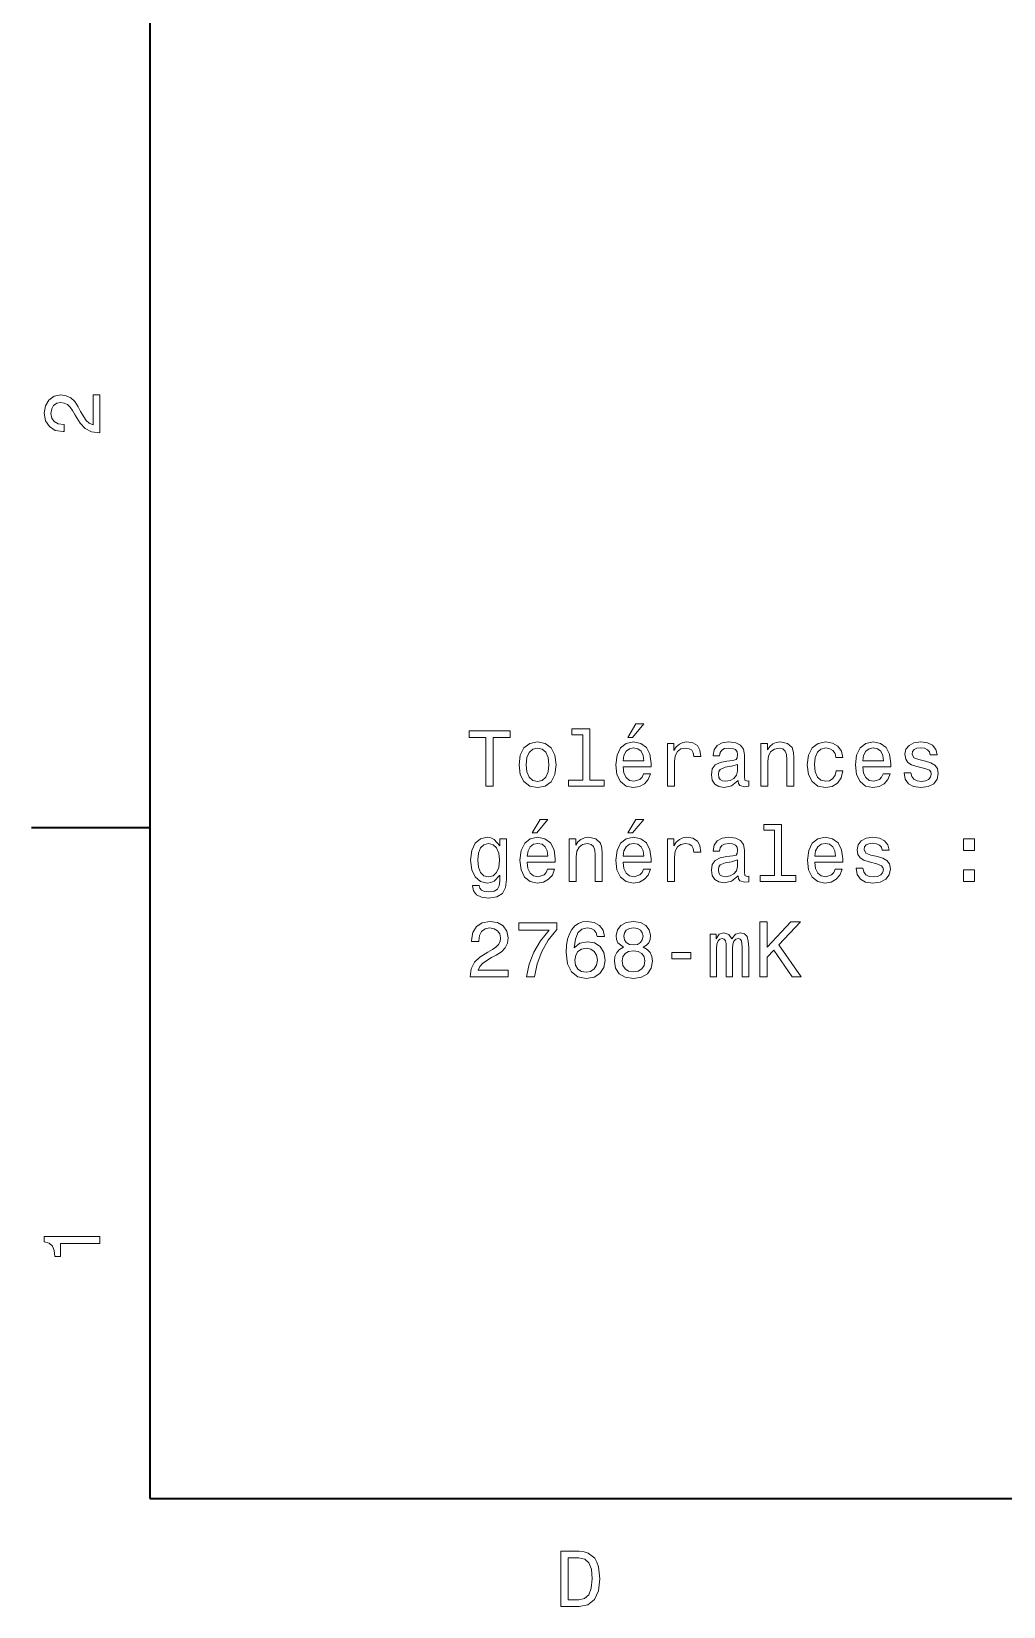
# Model space of a CAD drawing. Extents: x 0 to 297, y 0 to 210.
# Drawn here: x 2.5 to 64.1, y 3.2 to 103 of the extents above; entities that cross this region are included whole.
import ezdxf

# ---------------------------------------------------------------- set-up
doc = ezdxf.new("R2010")
doc.units = 0

msp = doc.modelspace()

# ---------------------------------------------------------------- linework, layer by layer
at = {"color": 7, "lineweight": 35}
for p, q in [((10, 200), (10, 10)), ((10, 10), (287, 10))]:
    msp.add_line(p, q, dxfattribs=at)
at = {"color": 7, "lineweight": 35, "ltscale": 0.1875}
msp.add_line((10, 52.5), (2.5, 52.5), dxfattribs=at)
at = {"color": 7, "lineweight": 13}
for points in [[(6.833213, 77.519447), (6.833213, 79.925072), (6.399496, 79.925072), (6.399496, 78.023773), (6.162464, 78.129684), (5.965778, 78.311241), (5.607709, 78.871033), (5.456412, 79.168587), (5.239553, 79.501442), (4.987392, 79.738472), (4.689842, 79.874641), (4.351945, 79.925072), (3.928314, 79.839333), (3.595461, 79.602303), (3.383646, 79.239189), (3.307997, 78.770172), (3.393732, 78.286018), (3.630764, 77.91787), (4.009006, 77.680832), (4.508286, 77.600143), (4.578891, 77.600143), (4.578891, 78.059074), (4.538545, 78.059074), (4.195605, 78.104462), (3.943444, 78.240631), (3.782061, 78.457489), (3.726585, 78.744957), (3.777017, 79.03746), (3.903098, 79.254318), (4.099784, 79.395531), (4.346902, 79.445961), (4.578891, 79.41066), (4.775577, 79.314842), (4.947046, 79.153458), (5.098343, 78.931557), (5.259727, 78.634003), (5.572406, 78.139771), (5.90526, 77.791786), (6.308718, 77.585014), (6.818084, 77.519447)], [(40.278099, 58.219742), (40.575649, 58.219742), (41.276657, 59.077087), (40.782421, 59.077087)], [(31.286022, 55.143372), (31.75, 55.143372), (31.75, 58.219742), (32.809078, 58.219742), (32.809078, 58.643372), (30.221903, 58.643372), (30.221903, 58.219742), (31.286022, 58.219742)], [(33.378963, 56.494957), (33.459656, 55.879684), (33.691643, 55.425793), (34.059799, 55.143372), (34.554035, 55.04755), (35.043228, 55.143372), (35.411385, 55.42075), (35.643372, 55.874641), (35.729107, 56.494957), (35.643372, 57.110229), (35.411385, 57.569164), (35.043228, 57.846542), (34.554035, 57.947407), (34.059799, 57.846542), (33.691643, 57.564121), (33.459656, 57.110229)], [(37.428673, 58.391209), (37.428673, 55.516571), (36.51585, 55.516571), (36.51585, 55.143372), (38.780258, 55.143372), (38.780258, 55.516571), (37.872478, 55.516571), (37.872478, 58.764408), (36.732708, 58.764408), (36.732708, 58.391209)], [(39.970459, 56.368877), (41.745678, 56.368877), (41.750721, 56.575649), (41.670029, 57.155621), (41.448128, 57.589336), (41.0951, 57.851585), (40.62608, 57.947407), (40.167149, 57.846542), (39.814121, 57.564121), (39.587177, 57.105186), (39.506485, 56.5), (39.582134, 55.879684), (39.809078, 55.425793), (40.157059, 55.143372), (40.61095, 55.04755), (41.004322, 55.113113), (41.327087, 55.28458), (41.564121, 55.556915), (41.700287, 55.920029), (41.261528, 55.920029), (41.17075, 55.7183), (41.039627, 55.567001), (40.666428, 55.445965), (40.378963, 55.501442), (40.162102, 55.677956), (40.020893, 55.965416), (39.970459, 56.353745)], [(42.784584, 55.143372), (43.228386, 55.143372), (43.228386, 56.691643), (43.273773, 57.064842), (43.409943, 57.33213), (43.631844, 57.493515), (43.929394, 57.548992), (44.151299, 57.513687), (44.317722, 57.412823), (44.418587, 57.241356), (44.453892, 57.009365), (44.90274, 57.009365), (44.84222, 57.417866), (44.675793, 57.710373), (44.398415, 57.886887), (44.020172, 57.947407), (43.76297, 57.907059), (43.541065, 57.806194), (43.344379, 57.634727), (43.188042, 57.402737), (43.188042, 57.851585), (42.784584, 57.851585)], [(47.26297, 55.496399), (47.26297, 55.481266), (47.288185, 55.309799), (47.363831, 55.188759), (47.681557, 55.092937), (47.928673, 55.133286), (47.928673, 55.476223), (47.822769, 55.461094), (47.681557, 55.526657), (47.656342, 55.728386), (47.656342, 57.130402), (47.595821, 57.488472), (47.419312, 57.740635), (47.111671, 57.89193), (46.677956, 57.947407), (46.254326, 57.886887), (45.941643, 57.715416), (45.744957, 57.448128), (45.679398, 57.0951), (45.679398, 57.064842), (46.077812, 57.064842), (46.113113, 57.276657), (46.224064, 57.427956), (46.405621, 57.51873), (46.662827, 57.554035), (46.909943, 57.52882), (47.086456, 57.453171), (47.192364, 57.322044), (47.227669, 57.140491), (47.207493, 56.928673), (47.126801, 56.822765), (46.925072, 56.772335), (46.546829, 56.731987), (46.113113, 56.641209), (45.805477, 56.479828), (45.62392, 56.227665), (45.568443, 55.854465), (45.618877, 55.521614), (45.775215, 55.274494), (46.027378, 55.118156), (46.375359, 55.062679), (46.844383, 55.168587)], [(48.690201, 55.143372), (49.134007, 55.143372), (49.134007, 56.706772), (49.179398, 57.064842), (49.325649, 57.327087), (49.552593, 57.488472), (49.855186, 57.548992), (50.097263, 57.498558), (50.248558, 57.362392), (50.324207, 57.135445), (50.349426, 56.832851), (50.349426, 55.143372), (50.793228, 55.143372), (50.793228, 56.92363), (50.773056, 57.2817), (50.682278, 57.57925), (50.384727, 57.851585), (49.92075, 57.947407), (49.663544, 57.912102), (49.446686, 57.816284), (49.260086, 57.6549), (49.113831, 57.438042), (49.113831, 57.851585), (48.690201, 57.851585)], [(53.451012, 56.953892), (53.889771, 56.953892), (53.798992, 57.357349), (53.582134, 57.675072), (53.24424, 57.871758), (52.805477, 57.947407), (52.321327, 57.846542), (51.953171, 57.564121), (51.721184, 57.105186), (51.640491, 56.489914), (51.716141, 55.879684), (51.943085, 55.425793), (52.301155, 55.143372), (52.790348, 55.04755), (53.224068, 55.123199), (53.561962, 55.335014), (53.793949, 55.667866), (53.894814, 56.111671), (53.471184, 56.111671), (53.395535, 55.82925), (53.254326, 55.617435), (53.052597, 55.486313), (52.805477, 55.445965), (52.497841, 55.511528), (52.27594, 55.713257), (52.139771, 56.041065), (52.094383, 56.505043), (52.139771, 56.958935), (52.280983, 57.286743), (52.507927, 57.488472), (52.805477, 57.559078), (53.067726, 57.513687), (53.264412, 57.397694), (53.395535, 57.206051)], [(55.150578, 56.368877), (56.925793, 56.368877), (56.930836, 56.575649), (56.850143, 57.155621), (56.628242, 57.589336), (56.275215, 57.851585), (55.806198, 57.947407), (55.347263, 57.846542), (54.99424, 57.564121), (54.767292, 57.105186), (54.6866, 56.5), (54.762249, 55.879684), (54.989193, 55.425793), (55.337177, 55.143372), (55.791069, 55.04755), (56.184441, 55.113113), (56.507206, 55.28458), (56.74424, 55.556915), (56.880402, 55.920029), (56.441643, 55.920029), (56.350864, 55.7183), (56.219742, 55.567001), (55.846542, 55.445965), (55.559078, 55.501442), (55.34222, 55.677956), (55.201012, 55.965416), (55.150578, 56.353745)], [(59.124641, 56.721901), (58.695965, 56.822765), (58.378242, 56.938759), (58.272335, 57.175793), (58.302593, 57.34222), (58.408501, 57.463257), (58.579971, 57.538906), (58.827087, 57.569164), (59.064121, 57.538906), (59.250721, 57.448128), (59.371758, 57.311958), (59.422188, 57.130402), (59.855907, 57.130402), (59.855907, 57.140491), (59.780258, 57.4683), (59.573486, 57.725506), (59.250721, 57.886887), (58.827087, 57.947407), (58.398415, 57.886887), (58.085735, 57.720459), (57.88905, 57.473343), (57.828529, 57.160664), (57.873917, 56.85807), (58.015129, 56.646252), (58.247116, 56.494957), (58.585014, 56.38905), (59.07925, 56.268013), (59.381844, 56.14193), (59.462536, 56.041065), (59.492798, 55.889771), (59.447407, 55.703171), (59.32637, 55.561958), (59.129684, 55.47118), (58.867435, 55.440922), (58.590057, 55.47118), (58.388329, 55.577087), (58.252159, 55.748558), (58.196686, 55.985592), (57.768013, 55.985592), (57.838615, 55.582134), (58.045387, 55.289627), (58.373199, 55.113113), (58.827087, 55.04755), (59.301155, 55.113113), (59.649136, 55.289627), (59.86095, 55.572044), (59.9366, 55.940201), (59.881126, 56.257923), (59.724785, 56.474785), (59.467579, 56.615993)], [(33.832851, 56.5), (33.878242, 56.953892), (34.019451, 57.2817), (34.246399, 57.483429), (34.554035, 57.554035), (34.856628, 57.483429), (35.083572, 57.286743), (35.224785, 56.953892), (35.275215, 56.5), (35.224785, 56.041065), (35.083572, 55.708214), (34.856628, 55.506485), (34.554035, 55.440922), (34.246399, 55.506485), (34.019451, 55.708214), (33.878242, 56.041065)], [(39.970459, 56.742073), (40.025936, 57.090057), (40.162102, 57.347263), (40.368877, 57.503601), (40.641212, 57.559078), (40.908501, 57.503601), (41.115273, 57.347263), (41.241356, 57.090057), (41.286743, 56.742073)], [(55.150578, 56.742073), (55.206055, 57.090057), (55.34222, 57.347263), (55.548992, 57.503601), (55.821327, 57.559078), (56.088615, 57.503601), (56.295387, 57.347263), (56.421471, 57.090057), (56.466858, 56.742073)], [(47.212536, 56.091499), (47.152016, 55.82925), (46.990635, 55.627522), (46.748558, 55.496399), (46.451012, 55.451008), (46.259369, 55.476223), (46.123199, 55.556915), (46.037464, 55.698128), (46.012249, 55.894814), (46.032421, 56.071327), (46.113113, 56.197407), (46.435879, 56.338615), (46.844383, 56.399136), (47.212536, 56.520172)], [(34.206051, 52.172913), (34.503601, 52.172913), (35.204613, 53.030258), (34.710373, 53.030258)], [(40.278099, 52.172913), (40.575649, 52.172913), (41.276657, 53.030258), (40.782421, 53.030258)], [(32.582134, 49.217579), (32.582134, 51.804756), (32.158501, 51.804756), (32.158501, 51.365993), (31.810518, 51.764408), (31.598703, 51.865273), (31.361671, 51.900578), (30.932997, 51.799713), (30.600143, 51.517292), (30.383286, 51.0634), (30.307636, 50.453171), (30.383286, 49.837898), (30.600143, 49.384007), (30.932997, 49.096542), (31.361671, 49.000721), (31.603746, 49.036022), (31.805475, 49.126801), (32.158501, 49.510086), (32.158501, 49.126801), (32.118156, 48.824207), (32.007206, 48.607349), (31.795389, 48.48127), (31.477665, 48.435879), (31.200289, 48.466141), (31.003603, 48.541786), (30.887608, 48.672913), (30.852306, 48.849422), (30.423632, 48.849422), (30.423632, 48.82925), (30.489193, 48.506485), (30.690922, 48.264408), (31.013689, 48.10807), (31.45245, 48.052593), (31.976946, 48.128242), (32.324928, 48.340057), (32.521614, 48.708214)], [(33.898415, 50.322048), (35.67363, 50.322048), (35.678673, 50.52882), (35.597984, 51.108791), (35.37608, 51.542507), (35.023056, 51.804756), (34.554035, 51.900578), (34.0951, 51.799713), (33.742073, 51.517292), (33.515129, 51.058357), (33.434437, 50.453171), (33.510086, 49.832855), (33.73703, 49.378963), (34.085014, 49.096542), (34.538906, 49.000721), (34.932278, 49.066284), (35.255043, 49.237751), (35.492073, 49.510086), (35.628242, 49.873199), (35.18948, 49.873199), (35.098701, 49.671471), (34.967579, 49.520172), (34.594379, 49.399136), (34.306915, 49.454613), (34.090057, 49.631126), (33.948849, 49.918587), (33.898415, 50.306915)], [(36.546108, 49.096542), (36.989914, 49.096542), (36.989914, 50.659943), (37.035301, 51.018013), (37.181557, 51.280258), (37.408501, 51.441643), (37.711094, 51.502163), (37.953171, 51.451729), (38.104469, 51.315563), (38.180115, 51.088615), (38.20533, 50.786022), (38.20533, 49.096542), (38.649136, 49.096542), (38.649136, 50.876801), (38.628963, 51.234871), (38.538185, 51.532421), (38.240635, 51.804756), (37.776657, 51.900578), (37.519451, 51.865273), (37.302593, 51.769455), (37.115993, 51.60807), (36.969742, 51.391212), (36.969742, 51.804756), (36.546108, 51.804756)], [(39.970459, 50.322048), (41.745678, 50.322048), (41.750721, 50.52882), (41.670029, 51.108791), (41.448128, 51.542507), (41.0951, 51.804756), (40.62608, 51.900578), (40.167149, 51.799713), (39.814121, 51.517292), (39.587177, 51.058357), (39.506485, 50.453171), (39.582134, 49.832855), (39.809078, 49.378963), (40.157059, 49.096542), (40.61095, 49.000721), (41.004322, 49.066284), (41.327087, 49.237751), (41.564121, 49.510086), (41.700287, 49.873199), (41.261528, 49.873199), (41.17075, 49.671471), (41.039627, 49.520172), (40.666428, 49.399136), (40.378963, 49.454613), (40.162102, 49.631126), (40.020893, 49.918587), (39.970459, 50.306915)], [(42.784584, 49.096542), (43.228386, 49.096542), (43.228386, 50.644814), (43.273773, 51.018013), (43.409943, 51.285301), (43.631844, 51.446686), (43.929394, 51.502163), (44.151299, 51.466858), (44.317722, 51.365993), (44.418587, 51.194527), (44.453892, 50.962536), (44.90274, 50.962536), (44.84222, 51.371037), (44.675793, 51.663544), (44.398415, 51.840057), (44.020172, 51.900578), (43.76297, 51.860229), (43.541065, 51.759365), (43.344379, 51.587898), (43.188042, 51.355907), (43.188042, 51.804756), (42.784584, 51.804756)], [(47.26297, 49.44957), (47.26297, 49.434437), (47.288185, 49.26297), (47.363831, 49.14193), (47.681557, 49.046108), (47.928673, 49.086456), (47.928673, 49.429394), (47.822769, 49.414265), (47.681557, 49.479828), (47.656342, 49.681557), (47.656342, 51.083572), (47.595821, 51.441643), (47.419312, 51.693806), (47.111671, 51.8451), (46.677956, 51.900578), (46.254326, 51.840057), (45.941643, 51.668587), (45.744957, 51.401299), (45.679398, 51.048271), (45.679398, 51.018013), (46.077812, 51.018013), (46.113113, 51.229828), (46.224064, 51.381126), (46.405621, 51.471901), (46.662827, 51.507206), (46.909943, 51.481991), (47.086456, 51.406342), (47.192364, 51.275215), (47.227669, 51.093662), (47.207493, 50.881844), (47.126801, 50.775936), (46.925072, 50.725506), (46.546829, 50.685158), (46.113113, 50.594379), (45.805477, 50.432999), (45.62392, 50.180836), (45.568443, 49.807636), (45.618877, 49.474785), (45.775215, 49.227665), (46.027378, 49.071327), (46.375359, 49.01585), (46.844383, 49.121758)], [(49.572769, 52.344379), (49.572769, 49.469742), (48.659943, 49.469742), (48.659943, 49.096542), (50.924355, 49.096542), (50.924355, 49.469742), (50.016571, 49.469742), (50.016571, 52.717579), (48.876801, 52.717579), (48.876801, 52.344379)], [(52.114555, 50.322048), (53.889771, 50.322048), (53.894814, 50.52882), (53.814125, 51.108791), (53.59222, 51.542507), (53.239197, 51.804756), (52.770172, 51.900578), (52.311241, 51.799713), (51.958214, 51.517292), (51.73127, 51.058357), (51.650578, 50.453171), (51.726227, 49.832855), (51.953171, 49.378963), (52.301155, 49.096542), (52.755043, 49.000721), (53.148415, 49.066284), (53.471184, 49.237751), (53.708214, 49.510086), (53.844383, 49.873199), (53.405621, 49.873199), (53.314842, 49.671471), (53.18372, 49.520172), (52.81052, 49.399136), (52.523056, 49.454613), (52.306198, 49.631126), (52.164986, 49.918587), (52.114555, 50.306915)], [(56.088615, 50.675072), (55.659943, 50.775936), (55.34222, 50.89193), (55.236313, 51.128963), (55.266571, 51.295391), (55.372478, 51.416428), (55.543949, 51.492077), (55.791069, 51.522335), (56.028099, 51.492077), (56.214699, 51.401299), (56.335735, 51.265129), (56.386169, 51.083572), (56.819885, 51.083572), (56.819885, 51.093662), (56.74424, 51.421471), (56.537464, 51.678677), (56.214699, 51.840057), (55.791069, 51.900578), (55.362392, 51.840057), (55.049713, 51.67363), (54.853027, 51.426514), (54.792507, 51.113834), (54.837898, 50.811241), (54.979107, 50.599422), (55.211098, 50.448128), (55.548992, 50.34222), (56.043228, 50.221184), (56.345821, 50.0951), (56.426514, 49.994236), (56.456772, 49.842941), (56.411385, 49.656342), (56.290344, 49.515129), (56.093658, 49.424351), (55.831413, 49.394093), (55.554035, 49.424351), (55.352306, 49.530258), (55.216141, 49.701729), (55.160664, 49.938763), (54.731987, 49.938763), (54.802597, 49.535305), (55.009369, 49.242798), (55.337177, 49.066284), (55.791069, 49.000721), (56.265129, 49.066284), (56.613113, 49.242798), (56.824928, 49.525215), (56.900578, 49.893372), (56.8451, 50.211094), (56.688759, 50.427956), (56.431557, 50.569164)], [(30.766571, 50.453171), (30.81196, 50.90202), (30.948128, 51.234871), (31.159943, 51.431557), (31.442364, 51.502163), (31.739914, 51.431557), (31.961815, 51.234871), (32.097984, 50.90202), (32.148415, 50.453171), (32.097984, 49.994236), (31.961815, 49.666428), (31.739914, 49.464699), (31.442364, 49.399136), (31.159943, 49.464699), (30.948128, 49.666428), (30.81196, 49.999279)], [(33.898415, 50.695244), (33.953892, 51.043228), (34.090057, 51.300434), (34.296829, 51.456772), (34.569164, 51.512249), (34.836456, 51.456772), (35.043228, 51.300434), (35.169308, 51.043228), (35.214699, 50.695244)], [(39.970459, 50.695244), (40.025936, 51.043228), (40.162102, 51.300434), (40.368877, 51.456772), (40.641212, 51.512249), (40.908501, 51.456772), (41.115273, 51.300434), (41.241356, 51.043228), (41.286743, 50.695244)], [(52.114555, 50.695244), (52.170029, 51.043228), (52.306198, 51.300434), (52.51297, 51.456772), (52.785305, 51.512249), (53.052597, 51.456772), (53.259369, 51.300434), (53.385448, 51.043228), (53.43084, 50.695244)], [(61.530258, 51.053314), (62.226223, 51.053314), (62.226223, 51.804756), (61.530258, 51.804756)], [(47.212536, 50.04467), (47.152016, 49.782421), (46.990635, 49.580692), (46.748558, 49.44957), (46.451012, 49.404179), (46.259369, 49.429394), (46.123199, 49.510086), (46.037464, 49.651299), (46.012249, 49.847984), (46.032421, 50.024498), (46.113113, 50.150578), (46.435879, 50.291786), (46.844383, 50.352306), (47.212536, 50.473343)], [(61.530258, 49.096542), (62.226223, 49.096542), (62.226223, 49.847984), (61.530258, 49.847984)], [(30.287464, 43.049713), (32.693085, 43.049713), (32.693085, 43.483429), (30.791786, 43.483429), (30.897694, 43.720463), (31.07925, 43.917149), (31.63905, 44.275219), (31.9366, 44.426514), (32.269451, 44.643372), (32.506485, 44.895535), (32.642651, 45.193085), (32.693085, 45.530983), (32.607349, 45.954613), (32.370316, 46.287464), (32.007206, 46.499283), (31.538185, 46.574928), (31.054035, 46.489193), (30.685879, 46.252163), (30.448847, 45.87392), (30.368156, 45.374641), (30.368156, 45.304035), (30.827089, 45.304035), (30.827089, 45.344383), (30.872478, 45.687321), (31.008646, 45.939484), (31.225504, 46.100864), (31.512968, 46.156342), (31.805475, 46.105907), (32.022335, 45.979828), (32.163544, 45.783142), (32.213978, 45.536026), (32.178673, 45.304035), (32.082851, 45.107349), (31.921471, 44.935879), (31.699568, 44.784584), (31.402018, 44.623199), (30.907782, 44.31052), (30.559799, 43.977669), (30.353025, 43.574207), (30.287464, 43.064842)], [(33.853027, 43.049713), (34.362392, 43.049713), (34.52882, 43.881847), (34.821327, 44.658504), (35.234871, 45.379684), (35.774494, 46.055477), (35.774494, 46.474064), (33.37392, 46.474064), (33.37392, 46.015129), (35.290344, 46.015129), (34.735592, 45.334297), (34.317001, 44.623199), (34.024494, 43.866714)], [(38.80043, 45.606628), (38.704613, 46.015129), (38.482708, 46.317726), (38.139771, 46.509369), (37.695965, 46.574928), (37.398415, 46.539627), (37.141212, 46.443806), (36.914265, 46.287464), (36.722622, 46.065563), (36.571327, 45.788185), (36.460373, 45.450291), (36.389771, 45.051876), (36.369598, 44.603027), (36.450287, 43.88689), (36.697407, 43.367435), (37.095821, 43.054756), (37.640491, 42.948849), (38.129684, 43.039627), (38.502884, 43.276657), (38.744957, 43.649857), (38.830692, 44.12392), (38.744957, 44.603027), (38.51297, 44.971184), (38.1549, 45.203171), (37.711094, 45.283863), (37.231987, 45.182999), (36.87392, 44.895535), (36.94957, 45.450291), (37.11095, 45.848705), (37.35807, 46.085735), (37.701008, 46.166428), (37.953171, 46.126083), (38.144814, 46.020176), (38.270893, 45.843662), (38.336456, 45.606628)], [(40.000721, 44.935879), (39.743515, 44.79467), (39.567001, 44.597984), (39.456051, 44.350864), (39.42075, 44.053314), (39.501442, 43.604469), (39.733429, 43.256485), (40.111671, 43.034584), (40.62608, 42.948849), (41.135445, 43.034584), (41.513687, 43.256485), (41.745678, 43.604469), (41.831413, 44.053314), (41.791065, 44.350864), (41.685158, 44.597984), (41.503601, 44.79467), (41.251442, 44.935879), (41.453171, 45.056919), (41.594379, 45.223343), (41.680115, 45.425072), (41.710373, 45.672192), (41.629684, 46.030262), (41.41787, 46.317726), (41.074928, 46.504326), (40.62608, 46.574928), (40.172192, 46.504326), (39.82925, 46.317726), (39.612392, 46.030262), (39.536743, 45.672192), (39.561958, 45.425072), (39.647694, 45.223343)], [(40.01585, 45.631847), (40.056198, 45.853748), (40.177235, 46.025219), (40.368877, 46.131126), (40.62608, 46.171471), (40.878242, 46.131126), (41.069885, 46.025219), (41.190922, 45.853748), (41.236313, 45.631847), (41.190922, 45.4049), (41.069885, 45.228386), (40.878242, 45.112392), (40.62608, 45.077091), (40.368877, 45.117435), (40.177235, 45.228386), (40.056198, 45.4049)], [(48.639771, 43.049713), (49.103745, 43.049713), (49.103745, 44.295391), (49.517292, 44.739193), (50.692364, 43.049713), (51.257206, 43.049713), (49.8451, 45.077091), (51.216858, 46.549713), (50.601585, 46.549713), (49.103745, 44.930836), (49.103745, 46.549713), (48.639771, 46.549713)], [(45.477665, 43.049713), (45.886169, 43.049713), (45.886169, 44.860233), (45.911385, 45.132565), (45.98703, 45.32925), (46.103027, 45.445248), (46.254326, 45.490635), (46.375359, 45.450291), (46.456055, 45.349426), (46.496399, 45.177956), (46.511528, 44.951012), (46.511528, 43.049713), (46.894814, 43.049713), (46.894814, 44.860233), (46.920029, 45.127522), (46.995678, 45.324207), (47.116714, 45.445248), (47.268013, 45.490635), (47.38905, 45.450291), (47.469742, 45.349426), (47.520172, 44.951012), (47.520172, 43.049713), (47.928673, 43.049713), (47.928673, 44.92075), (47.903458, 45.309078), (47.822769, 45.606628), (47.661385, 45.788185), (47.399136, 45.853748), (47.091499, 45.752884), (46.854469, 45.460377), (46.66787, 45.747841), (46.355186, 45.853748), (46.067726, 45.752884), (45.871037, 45.470463), (45.871037, 45.757927), (45.477665, 45.757927)], [(38.341499, 44.118877), (38.286022, 43.801155), (38.144814, 43.559078), (37.91787, 43.397697), (37.635448, 43.347263), (37.337898, 43.397697), (37.11095, 43.554035), (36.964699, 43.796112), (36.919308, 44.113834), (36.969742, 44.426514), (37.11095, 44.663548), (37.342941, 44.814842), (37.655621, 44.870319), (37.927956, 44.814842), (38.144814, 44.668591), (38.286022, 44.431557)], [(39.9049, 44.0634), (39.950287, 44.330692), (40.096542, 44.532421), (40.323486, 44.663548), (40.62608, 44.708935), (40.92363, 44.663548), (41.150578, 44.532421), (41.296829, 44.330692), (41.347263, 44.0634), (41.296829, 43.775936), (41.150578, 43.559078), (40.92363, 43.41787), (40.62608, 43.372478), (40.323486, 43.41787), (40.096542, 43.559078), (39.950287, 43.775936)], [(43.051872, 44.204613), (44.272335, 44.204613), (44.272335, 44.603027), (43.051872, 44.603027)], [(6.833213, 26.159222), (6.833213, 26.618156), (3.307997, 26.618156), (3.307997, 26.275217), (3.615634, 26.184439), (3.822406, 26.002882), (3.943444, 25.725506), (3.98379, 25.34222), (4.341859, 25.34222), (4.341859, 26.159222)], [(37.194958, 6.666787), (36.029972, 6.666787), (36.029972, 3.166787), (37.194958, 3.166787), (37.744667, 3.277738), (38.153168, 3.615634), (38.405331, 4.165346), (38.496109, 4.916787), (38.415417, 5.683357), (38.314552, 5.985951), (38.173344, 6.228026), (37.764839, 6.555836), (37.497551, 6.636527)], [(37.159653, 6.248199), (37.542938, 6.17255), (37.805187, 5.940562), (37.961525, 5.527017), (38.011959, 4.916787), (37.956482, 4.326729), (37.800144, 3.913184), (37.532852, 3.666066), (37.159653, 3.585375), (36.498989, 3.585375), (36.498989, 6.248199)]]:
    msp.add_lwpolyline(points, close=True, dxfattribs=at)

doc.saveas('drawing.dxf')
